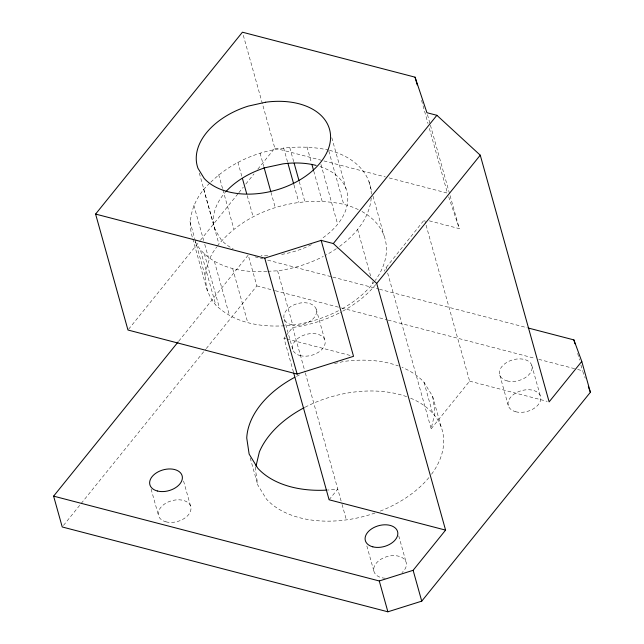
<?xml version="1.0" encoding="UTF-8"?>
<svg xmlns="http://www.w3.org/2000/svg" width="644" height="644" viewBox="0 0 644 644"><rect width="100%" height="100%" fill="white"/><g stroke="black" fill="none" stroke-linecap="round" stroke-linejoin="round"><path stroke-width="0.48" stroke-dasharray="3.22 2.42" d="M192.274 237.04C186.237 217.358 195.213 196.17 210.057 182.912M338.478 310.706A92.647 59.683 -15.6 0 1 292.77 325.091C265.948 328.07 235.905 324.858 215.796 305.039C200.96 288.118 203.335 263.943 216.746 246.99M255.773 467.077L255.354 468.864L257.753 484.94L266.399 499.06A96.262 62.001 -15.6 0 0 375.589 512.817M425.612 223.452L424.525 219.588L385.909 267.824A96.262 62.001 -15.6 0 1 384.363 271.196M387.672 273.048L431.158 428.815L435.038 412.442L432.647 396.358L423.994 382.246A96.262 62.001 -15.6 0 0 402.049 367.37M217.261 246.145C246.563 209.55 298.478 194.609 343.703 204.309A92.647 59.683 -15.6 0 1 360.358 210.636M128.599 329.237L199.809 241.025M200.445 240.244L238.256 193.409M238.884 192.628L243.295 187.163M245.815 184.047L254.01 173.896M257.793 169.211L274.811 148.136L242.973 34.132M178.726 341.167L248.238 255.08L256.843 285.912L206.297 348.525M63.49 525.407L205.661 349.306M293.447 372.071L283.988 338.205L285.228 336.675M285.847 335.91L292.65 327.482A96.262 62.001 -15.6 0 0 339.283 312.976M329.1 499.776L337.762 489.054A96.262 62.001 -15.6 0 1 327.949 490.036M431.158 428.815L469.637 381.159L425.877 224.426M210.773 182.212C241.089 152.451 287.353 141.197 328.553 150.044M334.558 363.538L344.025 361.413A96.262 62.001 -15.6 0 1 398.378 365.945M266.914 271.325C240.695 273.314 208.028 266.495 194.882 241.291M267.888 271.277L277.612 270.818A92.647 59.683 -15.6 0 0 323.328 256.433M274.811 148.136L385.37 176.931M389.242 177.945L447.435 193.103L429.089 127.407M429.355 220.844L459.301 228.644L449.858 194.826M255.04 256.851L262.816 258.88M267.679 260.144L331.845 276.856M332.811 277.105L378.503 289.011M379.477 289.261L527.243 327.756M256.843 285.912L274.344 290.468M275.318 290.726L340.451 307.687M341.425 307.945L387.116 319.843M388.082 320.1L534.874 358.33M538.762 359.344L576.678 369.221M577.652 369.471L582.514 370.743L585.251 378.229M469.637 381.159L547.191 401.357M283.988 338.205L285.92 338.712M286.886 338.961L351.6 355.818M199.334 173.123L215.168 229.836L221.375 240.051A68.634 44.211 -15.6 0 0 233.2 248.89M448.683 196.847L459.301 228.644M577.668 353.395L579.552 360.141M580.896 364.963L582.514 370.743M531.735 365.172L540.348 396.012M427.463 114.64L430.168 124.3M430.434 125.266L449.584 193.86M499.825 375.219L508.43 406.05M421.538 100.351L428.01 123.543M432.647 396.358L441.253 427.197M368.94 181.6L371.918 192.266M372.997 196.138L384.09 235.873M423.994 382.246L432.599 413.078M386.046 267.244L386.593 269.176M357.605 229.441L370.59 275.962M372.216 281.774L372.755 283.714M331.797 137.736L346.053 188.805M328.818 151.01L343.703 204.309M320.97 164.51L337.649 224.249M306.995 146.872L311.326 162.377M313.757 171.103L322.145 201.145M398.757 535.905L406.026 561.914M289.792 147.677L293.849 162.216M299.267 181.6L304.95 201.95M283.602 147.822L287.602 162.143M293.994 185.053L298.792 202.24M316.164 309.023L324.777 339.855M260.047 153.103L263.774 166.466M270.971 192.242L275.238 207.513M366.847 545.943L374.108 571.961M277.612 270.818L292.77 325.091M292.65 327.482L305.079 371.982M305.345 372.957L341.795 503.503M342.069 504.469L346.367 519.885M284.254 319.07L292.859 349.901M237.886 162.208L242.152 177.486M247.216 195.623L253.084 216.626M218.638 174.524L222.639 188.837M222.904 189.795L233.836 228.934M232.709 268.749L247.859 323.014M203.617 189.199L218.807 243.617M214.42 261.536L229.57 315.802M193.836 205.243L203.697 240.566M204.768 244.382L209.026 259.661M204.269 253.607L219.427 307.872M200.606 250.629L215.796 305.039M189.972 221.56L194.77 238.747M195.035 239.697L205.162 275.978M192.814 238.948L207.473 291.458M250.218 457.964L257.753 484.94M183.572 481.036L190.568 506.087M151.123 489.15L158.657 516.126M320.004 166.563A68.634 44.211 -15.6 0 1 320.986 239.125M311.406 244.68A68.634 44.211 -15.6 0 1 280.333 254.622M267.719 255.773A68.634 44.211 -15.6 0 1 261.094 255.708M215.168 229.836A68.634 44.211 -15.6 0 1 225.368 192.266M371.194 198.022A92.647 59.683 -15.6 0 1 337.126 248.149M336.313 248.713A92.647 59.683 -15.6 0 1 325.123 255.491M329.543 150.31A92.647 59.683 -15.6 0 1 371.29 194.102M361.992 211.522A92.647 59.683 -15.6 0 1 375.267 280.43M374.655 281.259A92.647 59.683 -15.6 0 1 341.167 309.273M375.75 284.495A96.262 62.001 -15.6 0 1 340.145 312.533M410.655 398.201A96.262 62.001 -15.6 0 1 431.351 474.475M428.88 477.623A96.262 62.001 -15.6 0 1 379.364 511.433M305.135 407.193A96.262 62.001 -15.6 0 1 406.992 396.776M296.53 376.362A96.262 62.001 -15.6 0 1 300.917 374.188M385.305 578.231A16.744 10.787 -15.6 0 1 375.299 564.506A16.744 10.787 -15.6 0 1 399.328 556.384A16.744 10.787 -15.6 0 1 402.017 572.588M515.731 411.758A16.744 10.787 -15.6 0 0 540.767 398.805A16.744 10.787 -15.6 0 0 516.673 392.534A16.744 10.787 -15.6 0 0 515.731 411.758M507.126 380.918A16.744 10.787 -15.6 0 0 532.153 367.974A16.744 10.787 -15.6 0 0 508.068 361.695A16.744 10.787 -15.6 0 0 507.126 380.918M300.16 355.601A16.744 10.787 -15.6 0 0 325.196 342.656A16.744 10.787 -15.6 0 0 301.102 336.377A16.744 10.787 -15.6 0 0 300.16 355.601M291.555 324.769A16.744 10.787 -15.6 0 0 316.582 311.817A16.744 10.787 -15.6 0 0 292.497 305.546A16.744 10.787 -15.6 0 0 291.555 324.769M165.951 521.833A16.744 10.787 -15.6 0 0 190.986 508.881A16.744 10.787 -15.6 0 0 166.901 502.61A16.744 10.787 -15.6 0 0 165.951 521.833"/><path stroke-width="0.97" d="M255.99 466.184L259.371 451.911A96.262 62.001 -15.6 0 1 304.242 407.66M95.594 214.074L264.748 258.139L321.163 240.381L353.532 356.317L297.117 374.075L127.963 330.018L95.594 214.074L242.434 32.2L415.066 77.167L426.924 112.708L436.882 115.3L480.255 155.188L549.131 401.864L581.774 361.429L573.901 339.903L528.209 328.005M581.774 361.429L590.387 392.26L421.74 601.15L387.889 611.8L62.227 526.969L53.613 496.138L178.098 341.956M321.163 240.381L333.326 243.553L436.882 115.3M53.613 496.138L379.276 580.969L413.126 570.31L445.584 530.117L376.708 283.441L480.255 155.188M445.584 530.117L329.1 499.776L293.72 373.037M333.326 243.553L376.708 283.441M588.334 386.65L590.387 392.26M573.901 339.903L574.979 343.759M415.066 77.167L417.223 84.895M311.865 164.317L313.491 170.129M413.126 570.31L421.74 601.15M294.123 163.182L298.993 180.626M287.868 163.101L293.728 184.095M264.04 167.424L270.705 191.284M379.276 580.969L387.889 611.8M264.748 258.139L297.117 374.075M242.418 178.436L246.684 193.715M225.996 191.566A68.634 44.211 -15.6 0 1 265.368 167.657L282.861 163.89A68.634 44.211 -15.6 0 1 316.132 165.428M326.967 490.1A96.262 62.001 -15.6 0 1 257.793 468.22L249.139 454.109L246.741 438.025A96.262 62.001 -15.6 0 1 294.743 377.303M265.642 102.219L248.19 106.131A68.634 44.211 -15.6 0 0 197.99 168.317L204.156 178.38A68.634 44.211 -15.6 0 0 320.43 162.578A68.634 44.211 -15.6 0 0 265.642 102.219M157.345 490.994A16.744 10.787 -15.6 0 0 182.381 478.049A16.744 10.787 -15.6 0 0 158.287 471.77A16.744 10.787 -15.6 0 0 157.345 490.994M372.804 546.828A16.744 10.787 -15.6 0 0 397.831 533.876A16.744 10.787 -15.6 0 0 373.745 527.605A16.744 10.787 -15.6 0 0 372.804 546.828"/></g></svg>
